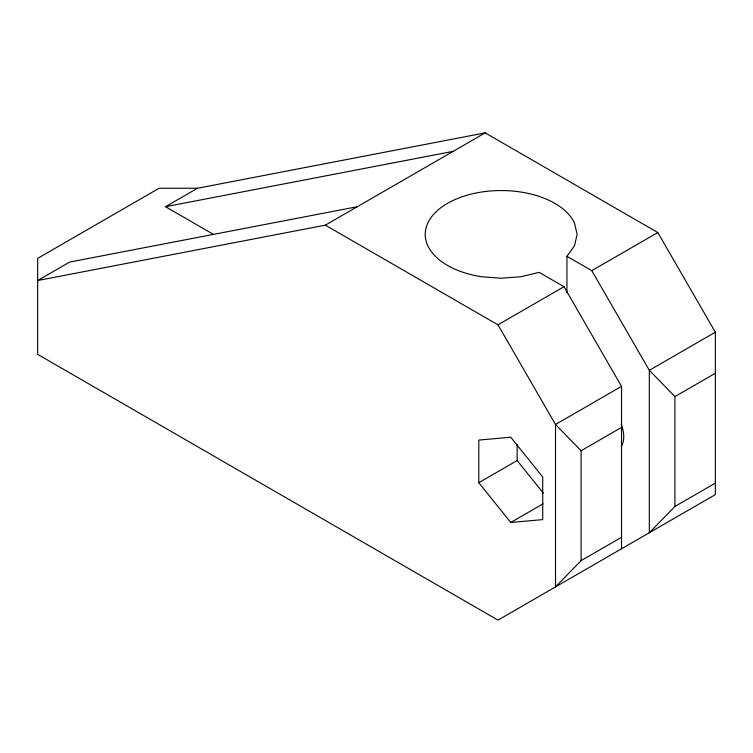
<?xml version="1.0" encoding="UTF-8"?>
<svg xmlns="http://www.w3.org/2000/svg" width="753" height="753" viewBox="0 0 753 753"><rect width="100%" height="100%" fill="white"/><g stroke="black" fill="none" stroke-linecap="round" stroke-linejoin="round"><path stroke-width="1.13" d="M566.943 292.785L566.943 256.312L574.53 245.732L577.118 234.39L574.53 223.039A75.949 43.853 0 0 0 447.47 203.385A75.949 43.853 0 0 0 481.515 276.746L501.169 278.234L520.831 276.746L539.148 272.36L563.988 286.705L621.536 386.374L621.536 548.786M621.536 537.284L581.09 560.637L555.516 586.898L555.516 424.485L497.978 324.825L325.352 225.156L37.65 280.53L69.615 262.072L357.317 206.698M715.35 483.115L674.904 506.468L649.331 532.738L649.331 370.316L591.792 270.656L566.943 256.312M213.297 234.296L165.519 206.708L197.484 188.25L485.186 132.876L657.811 232.545L715.35 332.205L715.35 494.617L497.978 620.124L37.65 354.352L37.65 258.383L159.128 188.25L197.484 188.25M325.352 225.156L485.186 132.876M497.978 324.825L563.988 286.705M591.792 270.656L657.811 232.545M621.536 386.374L555.516 424.485L581.09 450.746L581.09 560.637M715.35 332.205L649.331 370.316L674.904 396.586L674.904 506.468M478.795 482.711L478.795 440.081L510.76 437.229L542.725 476.997L542.725 519.617L510.76 522.478L478.795 482.711L517.151 460.563L517.151 444.43M581.09 450.746L621.536 427.403M674.904 396.586L715.35 373.234M510.76 522.478L543.064 503.823M165.519 206.708L453.221 151.334M517.151 460.563L543.308 493.102M621.187 424.203A27.127 15.662 60 0 1 621.187 446.35"/></g></svg>
